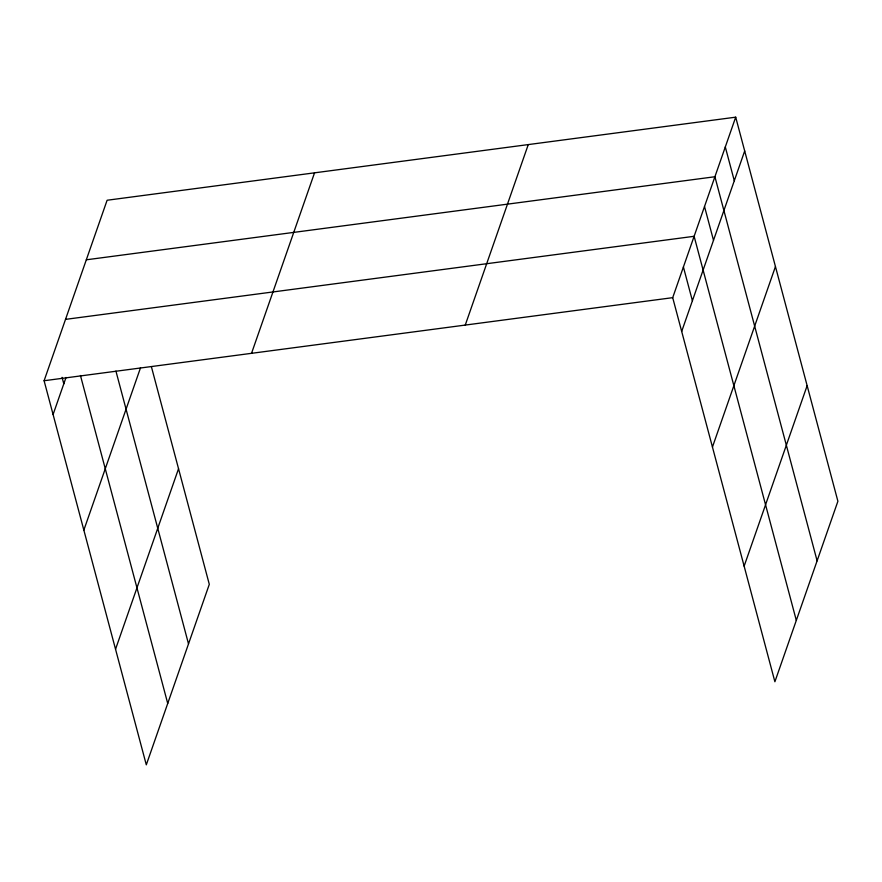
<?xml version="1.0" encoding="UTF-8"?>
<svg xmlns="http://www.w3.org/2000/svg" width="882" height="882" viewBox="0 0 882 882"><rect width="100%" height="100%" fill="white"/><g stroke="black" fill="none" stroke-linecap="round" stroke-linejoin="round"><path stroke-width="1.32" d="M151.428 366.835L209.299 584.336L146.302 764.826L44.1 380.737L107.108 200.247L735.698 117.174L837.9 501.263L774.892 681.753L672.701 297.664L735.698 117.174M53.085 414.518L66.029 377.441M83.845 530.115L140.525 367.761M115.542 649.218L178.539 468.728M251.535 353.318L314.543 172.828M465.255 325.083L528.263 144.593M681.687 331.456L744.695 150.965M712.447 447.053L775.454 266.562M744.132 566.156L807.14 385.666M86.315 259.804L714.916 176.742L817.107 560.831M65.522 319.372L694.123 236.299L796.314 620.388M44.1 380.737L672.701 297.664M725.302 146.963L734.298 180.744M704.52 206.52L713.505 240.312M683.407 266.981L692.403 300.773M115.928 371.09L188.505 643.893M80.449 375.489L167.723 703.45M62.071 377.342L63.802 383.835"/></g></svg>
